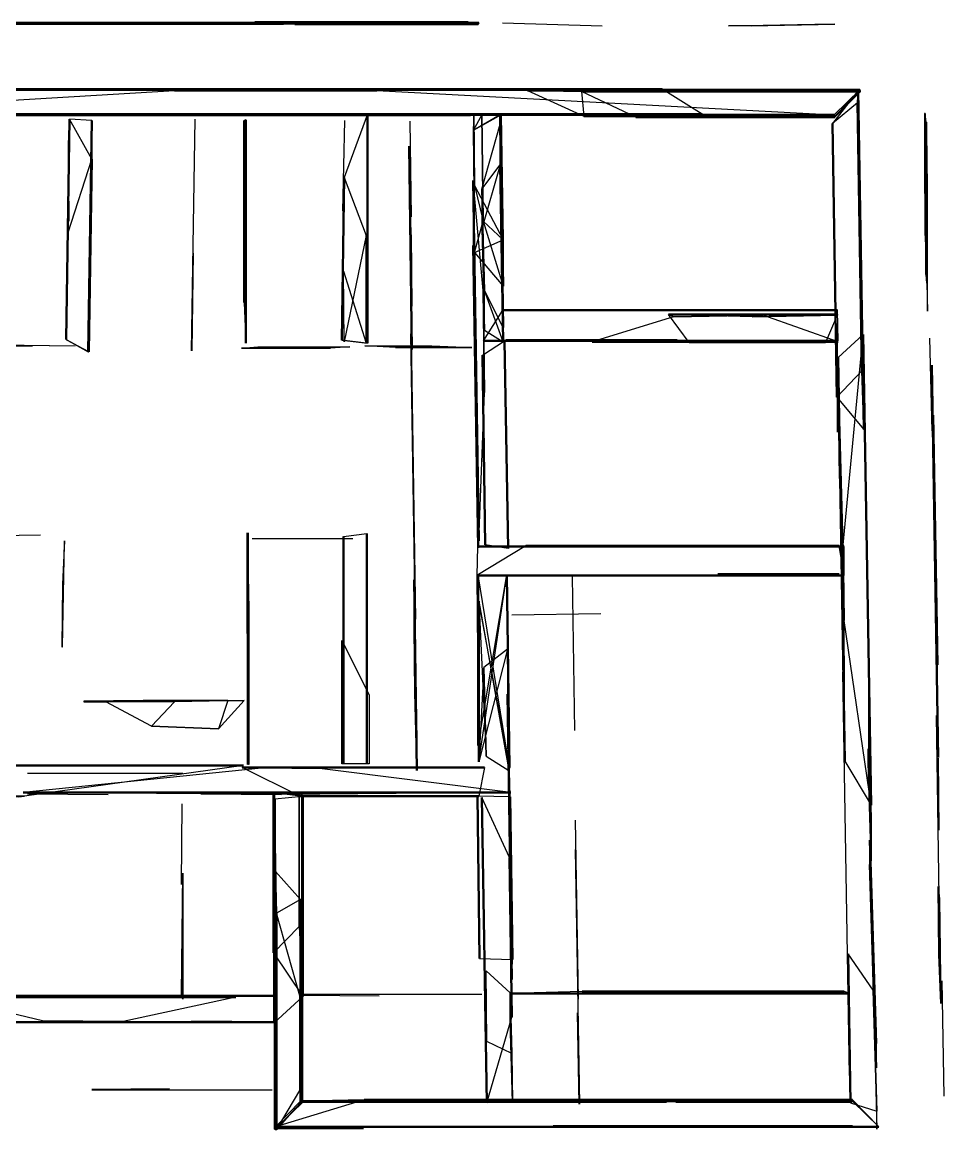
# Model space of a CAD drawing. Header units: metres. Extents: x 1.6 to 33.4, y -19.8 to -4.2.
# Drawn here: x 20.52 to 33.44, y -19.8 to -4.27 of the extents above; entities that cross this region are included whole.
import ezdxf

# ---------------------------------------------------------------- set-up
doc = ezdxf.new("R2010")
doc.units = ezdxf.units.M
for name, color, linetype in [('Lines', 1, 'Continuous'), ('Structure', 2, 'Continuous'), ('Walls', 3, 'Continuous')]:
    doc.layers.add(name, color=color, linetype=linetype)

msp = doc.modelspace()

# ---------------------------------------------------------------- linework, layer by layer
at = {"layer": 'Lines', "lineweight": 25}
for p, q in [((17.49, -4.3), (24.18, -4.3)), ((17.88, -4.29), (26.92, -4.29)), ((18.72, -4.28), (26.92, -4.28)), ((23.78, -4.27), (26.77, -4.27)), ((24.34, -4.3), (26.91, -4.3)), ((27.25, -4.28), (28.65, -4.32)), ((30.42, -4.32), (31.63, -4.3)), ((30.74, -4.32), (31.91, -4.3)), ((16.76, -5.21), (29.49, -5.21)), ((17.12, -5.22), (32.26, -5.22)), ((22.65, -5.23), (25.49, -5.23)), ((27.6, -5.23), (32.27, -5.23)), ((28.36, -5.24), (32.27, -5.24)), ((32.24, -5.23), (32.32, -9.98)), ((32.23, -5.4), (32.29, -9.16)), ((16.15, -5.56), (30.05, -5.56)), ((16.94, -5.57), (31.9, -5.57)), ((17.51, -5.58), (26.8, -5.58)), ((25.36, -8.77), (25.36, -5.56)), ((26.85, -5.56), (26.86, -6.56)), ((26.96, -5.57), (26.98, -7.06)), ((27.22, -5.57), (27.26, -7.97)), ((27.23, -5.57), (27.26, -7.32)), ((28.39, -5.59), (31.91, -5.59)), ((33.18, -7.26), (33.18, -5.55)), ((21.13, -8.72), (21.18, -5.63)), ((21.44, -8.89), (21.49, -5.65)), ((22.89, -8.88), (22.94, -5.63)), ((23.63, -8.2), (23.63, -5.65)), ((23.65, -8.77), (23.65, -5.64)), ((25.01, -6.92), (25.04, -5.65)), ((25.95, -5.66), (25.97, -7)), ((27.22, -5.7), (27.26, -8.55)), ((29.12, -5.6), (31.91, -5.6)), ((31.88, -5.69), (31.94, -9.53)), ((33.19, -7.81), (33.19, -5.67)), ((26.84, -5.79), (26.86, -7.5)), ((21.16, -5.93), (21.17, -7.06)), ((25.94, -6.01), (25.98, -8.86)), ((21.45, -8.89), (21.49, -6.19)), ((33.2, -7.93), (33.2, -6.11)), ((27.22, -6.27), (27.26, -8.75)), ((25, -8.73), (25.03, -6.45)), ((26.84, -6.49), (26.92, -11.54)), ((33.21, -8.32), (33.21, -6.49)), ((26.96, -6.61), (27, -8.03)), ((21.14, -8.73), (21.16, -7.22)), ((25.34, -8.77), (25.34, -7.26)), ((25.97, -7.25), (25.98, -8.25)), ((26.96, -7.17), (27, -8.59)), ((23.66, -8.77), (23.66, -7.44)), ((26.84, -7.4), (26.91, -11.64)), ((22.9, -8.88), (22.92, -7.51)), ((26.98, -8.03), (27, -9.46)), ((25.96, -8.09), (26.03, -12.64)), ((27.25, -8.31), (31.95, -8.31)), ((29.58, -8.37), (31.95, -8.37)), ((29.65, -8.4), (30.9, -8.38)), ((30.75, -8.4), (31.95, -8.38)), ((25.96, -8.64), (26.05, -14.35)), ((31.95, -10.02), (31.95, -8.61)), ((32.31, -8.65), (32.42, -15.25)), ((19.09, -8.81), (20.66, -8.81)), ((19.74, -8.79), (21.26, -8.81)), ((23.59, -8.84), (24.84, -8.84)), ((23.82, -8.82), (25.11, -8.82)), ((25.75, -8.83), (26.82, -8.83)), ((26.98, -8.74), (31.96, -8.74)), ((27.28, -8.74), (27.33, -11.65)), ((27.3, -8.72), (29.7, -8.72)), ((28.51, -8.75), (31.96, -8.75)), ((29.87, -8.76), (31.78, -8.76)), ((33.24, -8.7), (33.27, -10)), ((26.97, -8.94), (27.01, -11.6)), ((31.96, -8.97), (32.05, -14.63)), ((33.27, -9.08), (33.36, -14.58)), ((31.96, -9.61), (31.97, -10.67)), ((33.29, -9.78), (33.35, -13.28)), ((19.06, -11.48), (20.77, -11.46)), ((23.67, -12.84), (23.67, -11.43)), ((23.68, -14.68), (23.68, -11.43)), ((25.02, -14.67), (25.02, -11.48)), ((25.35, -14.67), (25.35, -11.44)), ((21.08, -13.03), (21.11, -11.54)), ((23.74, -11.51), (25.15, -11.51)), ((26.9, -11.62), (32.04, -11.62)), ((27.58, -11.61), (31.97, -11.61)), ((32.03, -11.6), (32.04, -12.66)), ((26.01, -12.09), (26.05, -14.76)), ((26.89, -12.03), (32.04, -12.03)), ((26.89, -12.03), (26.9, -13.1)), ((26.91, -14.41), (26.91, -12.02)), ((27.31, -12.02), (27.35, -14.72)), ((28.23, -12.04), (28.26, -14.2)), ((30.27, -12), (31.97, -12)), ((23.69, -14.68), (23.69, -12.39)), ((26.92, -14.64), (26.92, -12.39)), ((27.38, -12.58), (28.63, -12.56)), ((25, -14.67), (25, -12.94)), ((27.32, -13.06), (27.34, -14.76)), ((26.99, -13.32), (27.02, -14.56)), ((32.02, -13.38), (32.11, -19.04)), ((32.39, -14.64), (32.39, -13.54)), ((21.38, -13.8), (22.83, -13.78)), ((21.69, -13.8), (23.4, -13.78)), ((27.32, -13.69), (27.38, -17.69)), ((33.33, -13.99), (33.39, -17.81)), ((33.36, -14.59), (33.37, -15.6)), ((17.37, -14.69), (23.62, -14.69)), ((23.6, -14.72), (27, -14.72)), ((32.38, -14.65), (32.42, -16.03)), ((20.59, -14.8), (22.77, -14.8)), ((20.53, -15.07), (27.37, -15.07)), ((20.59, -15.09), (21.72, -15.1)), ((23.02, -15.09), (24.15, -15.1)), ((24.04, -17.32), (24.04, -15.07)), ((24.05, -18.3), (24.05, -15.07)), ((24.06, -19.79), (24.06, -15.16)), ((24.4, -16.95), (24.4, -15.08)), ((24.41, -15.12), (26.92, -15.12)), ((24.44, -19.42), (24.44, -15.12)), ((24.45, -17.93), (24.45, -15.12)), ((26.9, -15.12), (26.93, -17.4)), ((26.96, -15.14), (27.03, -19.42)), ((27.36, -15.13), (27.39, -17.41)), ((22.75, -16.36), (22.76, -15.23)), ((28.27, -15.46), (28.31, -17.97)), ((32.4, -15.74), (32.49, -18.59)), ((27.35, -15.98), (27.38, -18.22)), ((28.27, -15.87), (28.33, -19.44)), ((32.4, -16.08), (32.49, -18.93)), ((22.75, -17.9), (22.77, -16.2)), ((24.07, -19.8), (24.07, -16.18)), ((24.42, -19.42), (24.42, -16.57)), ((33.38, -16.56), (33.4, -18.03)), ((22.77, -17.97), (22.77, -16.77)), ((24.08, -19.8), (24.08, -16.76)), ((32.1, -17.33), (32.13, -19.42)), ((32.45, -17.84), (32.5, -19.54)), ((33.41, -17.71), (33.44, -19.33)), ((4.31, -17.92), (24.09, -17.92)), ((19.41, -17.94), (23.51, -17.94)), ((21.22, -17.91), (24.09, -17.91)), ((24.41, -19.25), (24.41, -17.92)), ((24.42, -17.91), (25.52, -17.92)), ((24.43, -17.9), (26.96, -17.9)), ((27.36, -17.89), (32.12, -17.89)), ((28.37, -17.86), (32.04, -17.86)), ((28.3, -18.16), (28.32, -19.44)), ((3.94, -18.29), (24.09, -18.29)), ((20.8, -18.27), (21.93, -18.28)), ((22.89, -18.27), (24.02, -18.28)), ((27.36, -18.27), (27.39, -19.41)), ((32.47, -18.7), (32.5, -19.79)), ((21.49, -19.23), (22.58, -19.22)), ((21.49, -19.24), (24.02, -19.24)), ((24.42, -19.4), (32.16, -19.4)), ((24.43, -19.41), (29.55, -19.41)), ((25.31, -19.38), (32.16, -19.38)), ((28.5, -19.37), (30.62, -19.37)), ((29.68, -19.41), (32.15, -19.41)), ((24.07, -19.76), (32.53, -19.76)), ((24.07, -19.78), (25.3, -19.78)), ((27.96, -19.74), (32.16, -19.74))]:
    msp.add_line(p, q, dxfattribs=at)
at = {"layer": 'Structure', "lineweight": 13}
for p, q in [((17.49, -4.3), (24.18, -4.3)), ((17.88, -4.29), (26.92, -4.29)), ((18.72, -4.28), (26.92, -4.28)), ((23.78, -4.27), (26.77, -4.27)), ((24.34, -4.3), (26.91, -4.3)), ((27.25, -4.28), (28.65, -4.32)), ((30.42, -4.32), (31.63, -4.3)), ((30.74, -4.32), (31.91, -4.3)), ((16.76, -5.21), (29.49, -5.21)), ((17.12, -5.22), (32.26, -5.22)), ((22.65, -5.23), (25.49, -5.23)), ((27.6, -5.23), (32.27, -5.23)), ((28.36, -5.24), (32.27, -5.24)), ((32.24, -5.23), (32.32, -9.98)), ((32.23, -5.4), (32.29, -9.16)), ((16.15, -5.56), (30.05, -5.56)), ((16.94, -5.57), (31.9, -5.57)), ((17.51, -5.58), (26.8, -5.58)), ((25.36, -8.77), (25.36, -5.56)), ((26.85, -5.56), (26.86, -6.56)), ((26.96, -5.57), (26.98, -7.06)), ((27.22, -5.57), (27.26, -7.97)), ((27.23, -5.57), (27.26, -7.32)), ((28.39, -5.59), (31.91, -5.59)), ((33.18, -7.26), (33.18, -5.55)), ((21.13, -8.72), (21.18, -5.63)), ((21.44, -8.89), (21.49, -5.65)), ((22.89, -8.88), (22.94, -5.63)), ((23.63, -8.2), (23.63, -5.65)), ((23.65, -8.77), (23.65, -5.64)), ((25.01, -6.92), (25.04, -5.65)), ((25.95, -5.66), (25.97, -7)), ((27.22, -5.7), (27.26, -8.55)), ((29.12, -5.6), (31.91, -5.6)), ((31.88, -5.69), (31.94, -9.53)), ((33.19, -7.81), (33.19, -5.67)), ((26.84, -5.79), (26.86, -7.5)), ((21.16, -5.93), (21.17, -7.06)), ((25.94, -6.01), (25.98, -8.86)), ((21.45, -8.89), (21.49, -6.19)), ((33.2, -7.93), (33.2, -6.11)), ((27.22, -6.27), (27.26, -8.75)), ((25, -8.73), (25.03, -6.45)), ((26.84, -6.49), (26.92, -11.54)), ((33.21, -8.32), (33.21, -6.49)), ((26.96, -6.61), (27, -8.03)), ((21.14, -8.73), (21.16, -7.22)), ((25.34, -8.77), (25.34, -7.26)), ((25.97, -7.25), (25.98, -8.25)), ((26.96, -7.17), (27, -8.59)), ((23.66, -8.77), (23.66, -7.44)), ((26.84, -7.4), (26.91, -11.64)), ((22.9, -8.88), (22.92, -7.51)), ((26.98, -8.03), (27, -9.46)), ((25.96, -8.09), (26.03, -12.64)), ((27.25, -8.31), (31.95, -8.31)), ((29.58, -8.37), (31.95, -8.37)), ((29.65, -8.4), (30.9, -8.38)), ((30.75, -8.4), (31.95, -8.38)), ((25.96, -8.64), (26.05, -14.35)), ((31.95, -10.02), (31.95, -8.61)), ((32.31, -8.65), (32.42, -15.25)), ((19.09, -8.81), (20.66, -8.81)), ((19.74, -8.79), (21.26, -8.81)), ((23.59, -8.84), (24.84, -8.84)), ((23.82, -8.82), (25.11, -8.82)), ((25.75, -8.83), (26.82, -8.83)), ((26.98, -8.74), (31.96, -8.74)), ((27.28, -8.74), (27.33, -11.65)), ((27.3, -8.72), (29.7, -8.72)), ((28.51, -8.75), (31.96, -8.75)), ((29.87, -8.76), (31.78, -8.76)), ((33.24, -8.7), (33.27, -10)), ((26.97, -8.94), (27.01, -11.6)), ((31.96, -8.97), (32.05, -14.63)), ((33.27, -9.08), (33.36, -14.58)), ((31.96, -9.61), (31.97, -10.67)), ((33.29, -9.78), (33.35, -13.28)), ((19.06, -11.48), (20.77, -11.46)), ((23.67, -12.84), (23.67, -11.43)), ((23.68, -14.68), (23.68, -11.43)), ((25.02, -14.67), (25.02, -11.48)), ((25.35, -14.67), (25.35, -11.44)), ((21.08, -13.03), (21.11, -11.54)), ((23.74, -11.51), (25.15, -11.51)), ((26.9, -11.62), (32.04, -11.62)), ((27.58, -11.61), (31.97, -11.61)), ((32.03, -11.6), (32.04, -12.66)), ((26.01, -12.09), (26.05, -14.76)), ((26.89, -12.03), (32.04, -12.03)), ((26.89, -12.03), (26.9, -13.1)), ((26.91, -14.41), (26.91, -12.02)), ((27.31, -12.02), (27.35, -14.72)), ((28.23, -12.04), (28.26, -14.2)), ((30.27, -12), (31.97, -12)), ((23.69, -14.68), (23.69, -12.39)), ((26.92, -14.64), (26.92, -12.39)), ((27.38, -12.58), (28.63, -12.56)), ((25, -14.67), (25, -12.94)), ((27.32, -13.06), (27.34, -14.76)), ((26.99, -13.32), (27.02, -14.56)), ((32.02, -13.38), (32.11, -19.04)), ((32.39, -14.64), (32.39, -13.54)), ((21.38, -13.8), (22.83, -13.78)), ((21.69, -13.8), (23.4, -13.78)), ((27.32, -13.69), (27.38, -17.69)), ((33.33, -13.99), (33.39, -17.81)), ((33.36, -14.59), (33.37, -15.6)), ((17.37, -14.69), (23.62, -14.69)), ((23.6, -14.72), (27, -14.72)), ((32.38, -14.65), (32.42, -16.03)), ((20.59, -14.8), (22.77, -14.8)), ((20.53, -15.07), (27.37, -15.07)), ((20.59, -15.09), (21.72, -15.1)), ((23.02, -15.09), (24.15, -15.1)), ((24.04, -17.32), (24.04, -15.07)), ((24.05, -18.3), (24.05, -15.07)), ((24.06, -19.79), (24.06, -15.16)), ((24.4, -16.95), (24.4, -15.08)), ((24.41, -15.12), (26.92, -15.12)), ((24.44, -19.42), (24.44, -15.12)), ((24.45, -17.93), (24.45, -15.12)), ((26.9, -15.12), (26.93, -17.4)), ((26.96, -15.14), (27.03, -19.42)), ((27.36, -15.13), (27.39, -17.41)), ((22.75, -16.36), (22.76, -15.23)), ((28.27, -15.46), (28.31, -17.97)), ((32.4, -15.74), (32.49, -18.59)), ((27.35, -15.98), (27.38, -18.22)), ((28.27, -15.87), (28.33, -19.44)), ((32.4, -16.08), (32.49, -18.93)), ((22.75, -17.9), (22.77, -16.2)), ((24.07, -19.8), (24.07, -16.18)), ((24.42, -19.42), (24.42, -16.57)), ((33.38, -16.56), (33.4, -18.03)), ((22.77, -17.97), (22.77, -16.77)), ((24.08, -19.8), (24.08, -16.76)), ((32.1, -17.33), (32.13, -19.42)), ((32.45, -17.84), (32.5, -19.54)), ((33.41, -17.71), (33.44, -19.33)), ((4.31, -17.92), (24.09, -17.92)), ((19.41, -17.94), (23.51, -17.94)), ((21.22, -17.91), (24.09, -17.91)), ((24.41, -19.25), (24.41, -17.92)), ((24.42, -17.91), (25.52, -17.92)), ((24.43, -17.9), (26.96, -17.9)), ((27.36, -17.89), (32.12, -17.89)), ((28.37, -17.86), (32.04, -17.86)), ((28.3, -18.16), (28.32, -19.44)), ((3.94, -18.29), (24.09, -18.29)), ((20.8, -18.27), (21.93, -18.28)), ((22.89, -18.27), (24.02, -18.28)), ((27.36, -18.27), (27.39, -19.41)), ((32.47, -18.7), (32.5, -19.79)), ((21.49, -19.23), (22.58, -19.22)), ((21.49, -19.24), (24.02, -19.24)), ((24.42, -19.4), (32.16, -19.4)), ((24.43, -19.41), (29.55, -19.41)), ((25.31, -19.38), (32.16, -19.38)), ((28.5, -19.37), (30.62, -19.37)), ((29.68, -19.41), (32.15, -19.41)), ((24.07, -19.76), (32.53, -19.76)), ((24.07, -19.78), (25.3, -19.78)), ((27.96, -19.74), (32.16, -19.74))]:
    msp.add_line(p, q, dxfattribs=at)
at = {"layer": 'Walls', "lineweight": 50}
for p, q in [((17.88, -4.29), (26.92, -4.29)), ((18.72, -4.28), (26.92, -4.28)), ((23.78, -4.27), (26.77, -4.27)), ((24.34, -4.3), (26.91, -4.3)), ((16.76, -5.21), (29.49, -5.21)), ((17.12, -5.22), (32.26, -5.22)), ((22.65, -5.23), (25.49, -5.23)), ((27.6, -5.23), (32.27, -5.23)), ((27.6, -5.23), (32.27, -5.23)), ((28.36, -5.24), (32.27, -5.24)), ((28.36, -5.24), (32.27, -5.24)), ((28.36, -5.24), (32.27, -5.24)), ((32.24, -5.23), (32.32, -9.98)), ((32.24, -5.23), (32.32, -9.98)), ((32.23, -5.4), (32.29, -9.16)), ((32.23, -5.4), (32.29, -9.16)), ((16.15, -5.56), (30.05, -5.56)), ((16.94, -5.57), (31.9, -5.57)), ((16.94, -5.57), (31.9, -5.57)), ((25.36, -8.77), (25.36, -5.56)), ((27.22, -5.57), (27.26, -7.97)), ((27.22, -5.57), (27.26, -7.97)), ((27.22, -5.57), (27.26, -7.97)), ((27.22, -5.57), (27.26, -7.97)), ((28.39, -5.59), (31.91, -5.59)), ((28.39, -5.59), (31.91, -5.59)), ((28.39, -5.59), (31.91, -5.59)), ((21.13, -8.72), (21.18, -5.63)), ((21.13, -8.72), (21.18, -5.63)), ((21.44, -8.89), (21.49, -5.65)), ((21.44, -8.89), (21.49, -5.65)), ((23.63, -8.2), (23.63, -5.65)), ((23.65, -8.77), (23.65, -5.64)), ((27.22, -5.7), (27.26, -8.55)), ((27.22, -5.7), (27.26, -8.55)), ((27.22, -5.7), (27.26, -8.55)), ((29.12, -5.6), (31.91, -5.6)), ((29.12, -5.6), (31.91, -5.6)), ((31.88, -5.69), (31.94, -9.53)), ((31.88, -5.69), (31.94, -9.53)), ((33.19, -7.81), (33.19, -5.67)), ((33.19, -7.81), (33.19, -5.67)), ((25.94, -6.01), (25.98, -8.86)), ((21.45, -8.89), (21.49, -6.19)), ((21.45, -8.89), (21.49, -6.19)), ((21.45, -8.89), (21.49, -6.19)), ((27.22, -6.27), (27.26, -8.75)), ((27.22, -6.27), (27.26, -8.75)), ((27.22, -6.27), (27.26, -8.75)), ((25, -8.73), (25.03, -6.45)), ((25, -8.73), (25.03, -6.45)), ((26.84, -6.49), (26.92, -11.54)), ((26.84, -6.49), (26.92, -11.54)), ((26.84, -7.4), (26.91, -11.64)), ((27.25, -8.31), (31.95, -8.31)), ((29.58, -8.37), (31.95, -8.37)), ((29.58, -8.37), (31.95, -8.37)), ((29.58, -8.37), (31.95, -8.37)), ((32.31, -8.65), (32.42, -15.25)), ((32.31, -8.65), (32.42, -15.25)), ((26.98, -8.74), (31.96, -8.74)), ((27.28, -8.74), (27.33, -11.65)), ((28.51, -8.75), (31.96, -8.75)), ((28.51, -8.75), (31.96, -8.75)), ((26.97, -8.94), (27.01, -11.6)), ((31.96, -8.97), (32.05, -14.63)), ((31.96, -8.97), (32.05, -14.63)), ((33.27, -9.08), (33.36, -14.58)), ((33.29, -9.78), (33.35, -13.28)), ((23.68, -14.68), (23.68, -11.43)), ((25.02, -14.67), (25.02, -11.48)), ((25.35, -14.67), (25.35, -11.44)), ((26.9, -11.62), (32.04, -11.62)), ((26.9, -11.62), (32.04, -11.62)), ((27.58, -11.61), (31.97, -11.61)), ((27.58, -11.61), (31.97, -11.61)), ((26.01, -12.09), (26.05, -14.76)), ((26.89, -12.03), (32.04, -12.03)), ((26.89, -12.03), (32.04, -12.03)), ((26.91, -14.41), (26.91, -12.02)), ((26.91, -14.41), (26.91, -12.02)), ((27.31, -12.02), (27.35, -14.72)), ((27.31, -12.02), (27.35, -14.72)), ((27.31, -12.02), (27.35, -14.72)), ((23.69, -14.68), (23.69, -12.39)), ((26.92, -14.64), (26.92, -12.39)), ((26.92, -14.64), (26.92, -12.39)), ((26.92, -14.64), (26.92, -12.39)), ((26.92, -14.64), (26.92, -12.39)), ((27.32, -13.69), (27.38, -17.69)), ((17.37, -14.69), (23.62, -14.69)), ((23.6, -14.72), (27, -14.72)), ((20.53, -15.07), (27.37, -15.07)), ((20.53, -15.07), (27.37, -15.07)), ((24.04, -17.32), (24.04, -15.07)), ((24.04, -17.32), (24.04, -15.07)), ((24.04, -17.32), (24.04, -15.07)), ((24.05, -18.3), (24.05, -15.07)), ((24.05, -18.3), (24.05, -15.07)), ((24.06, -19.79), (24.06, -15.16)), ((24.06, -19.79), (24.06, -15.16)), ((24.41, -15.12), (26.92, -15.12)), ((24.44, -19.42), (24.44, -15.12)), ((24.45, -17.93), (24.45, -15.12)), ((24.45, -17.93), (24.45, -15.12)), ((24.45, -17.93), (24.45, -15.12)), ((26.9, -15.12), (26.93, -17.4)), ((26.96, -15.14), (27.03, -19.42)), ((27.36, -15.13), (27.39, -17.41)), ((27.36, -15.13), (27.39, -17.41)), ((32.4, -15.74), (32.49, -18.59)), ((27.35, -15.98), (27.38, -18.22)), ((32.4, -16.08), (32.49, -18.93)), ((24.07, -19.8), (24.07, -16.18)), ((24.07, -19.8), (24.07, -16.18)), ((24.07, -19.8), (24.07, -16.18)), ((24.42, -19.42), (24.42, -16.57)), ((24.42, -19.42), (24.42, -16.57)), ((24.42, -19.42), (24.42, -16.57)), ((24.08, -19.8), (24.08, -16.76)), ((24.08, -19.8), (24.08, -16.76)), ((24.08, -19.8), (24.08, -16.76)), ((32.1, -17.33), (32.13, -19.42)), ((4.31, -17.92), (24.09, -17.92)), ((19.41, -17.94), (23.51, -17.94)), ((27.36, -17.89), (32.12, -17.89)), ((28.37, -17.86), (32.04, -17.86)), ((3.94, -18.29), (24.09, -18.29)), ((3.94, -18.29), (24.09, -18.29)), ((24.42, -19.4), (32.16, -19.4)), ((24.42, -19.4), (32.16, -19.4)), ((25.31, -19.38), (32.16, -19.38)), ((25.31, -19.38), (32.16, -19.38)), ((24.07, -19.76), (32.53, -19.76)), ((24.07, -19.76), (32.53, -19.76))]:
    msp.add_line(p, q, dxfattribs=at)
at = {"layer": 'Walls', "lineweight": 25}
for points in [[(18.72, -4.28), (26.92, -4.28), (26.92, -4.29), (17.88, -4.29)], [(24.34, -4.3), (26.91, -4.3), (26.77, -4.27), (23.78, -4.27)], [(30.42, -4.32), (31.63, -4.3), (31.91, -4.3), (30.74, -4.32)], [(16.15, -5.56), (30.05, -5.56), (29.49, -5.21), (16.76, -5.21)], [(17.12, -5.22), (32.26, -5.22), (31.9, -5.57), (16.94, -5.57)], [(22.65, -5.23), (25.49, -5.23), (31.9, -5.57), (16.94, -5.57)], [(28.39, -5.59), (31.91, -5.59), (32.27, -5.23), (27.6, -5.23)], [(28.36, -5.24), (32.27, -5.24), (32.27, -5.23), (27.6, -5.23)], [(28.39, -5.59), (31.91, -5.59), (32.27, -5.24), (28.36, -5.24)], [(28.36, -5.24), (32.27, -5.24), (31.91, -5.6), (29.12, -5.6)], [(31.88, -5.69), (31.94, -9.53), (32.32, -9.98), (32.24, -5.23)], [(32.24, -5.23), (32.32, -9.98), (32.29, -9.16), (32.23, -5.4)], [(31.88, -5.69), (31.94, -9.53), (32.29, -9.16), (32.23, -5.4)], [(25.36, -8.77), (25.36, -5.56), (25.03, -6.45), (25, -8.73)], [(26.84, -5.79), (26.86, -7.5), (26.86, -6.56), (26.85, -5.56)], [(26.84, -5.79), (26.86, -7.5), (26.98, -7.06), (26.96, -5.57)], [(26.84, -5.79), (26.86, -7.5), (27.26, -7.32), (27.23, -5.57)], [(26.84, -5.79), (26.86, -7.5), (27.26, -7.97), (27.22, -5.57)], [(26.85, -5.56), (26.86, -6.56), (26.98, -7.06), (26.96, -5.57)], [(26.85, -5.56), (26.86, -6.56), (27.26, -7.32), (27.23, -5.57)], [(26.96, -5.57), (26.98, -7.06), (27.26, -7.32), (27.23, -5.57)], [(26.96, -5.57), (26.98, -7.06), (27.26, -7.97), (27.22, -5.57)], [(27.22, -5.7), (27.26, -8.55), (27.26, -7.97), (27.22, -5.57)], [(27.23, -5.57), (27.26, -7.32), (27.26, -7.97), (27.22, -5.57)], [(28.39, -5.59), (31.91, -5.59), (31.91, -5.6), (29.12, -5.6)], [(33.18, -7.26), (33.18, -5.55), (33.17, -5.55), (33.17, -6.48)], [(33.19, -7.81), (33.19, -5.67), (33.18, -5.55), (33.18, -7.26)], [(21.44, -8.89), (21.49, -5.65), (21.18, -5.63), (21.13, -8.72)], [(21.45, -8.89), (21.49, -6.19), (21.18, -5.63), (21.13, -8.72)], [(21.44, -8.89), (21.49, -5.65), (21.49, -6.19), (21.45, -8.89)], [(23.65, -8.77), (23.65, -5.64), (23.63, -5.65), (23.63, -8.2)], [(27.22, -5.7), (27.26, -8.55), (27, -8.03), (26.96, -6.61)], [(27.22, -5.7), (27.26, -8.55), (27.26, -8.75), (27.22, -6.27)], [(33.19, -7.81), (33.19, -5.67), (33.2, -6.11), (33.2, -7.93)], [(25.94, -6.01), (25.98, -8.86), (25.98, -8.25), (25.97, -7.25)], [(21.14, -8.73), (21.16, -7.22), (21.49, -6.19), (21.45, -8.89)], [(33.21, -8.32), (33.21, -6.49), (33.2, -6.11), (33.2, -7.93)], [(26.96, -7.17), (27, -8.59), (27.26, -8.75), (27.22, -6.27)], [(27.22, -6.27), (27.26, -8.75), (27, -8.03), (26.96, -6.61)], [(25, -8.73), (25.03, -6.45), (25.34, -7.26), (25.34, -8.77)], [(26.84, -7.4), (26.91, -11.64), (26.92, -11.54), (26.84, -6.49)], [(26.84, -6.49), (26.92, -11.54), (27, -9.46), (26.98, -8.03)], [(26.96, -7.17), (27, -8.59), (27, -8.03), (26.96, -6.61)], [(25.34, -8.77), (25.34, -7.26), (25.03, -8.75), (25.02, -7.76)], [(26.98, -8.74), (31.96, -8.74), (31.95, -8.31), (27.25, -8.31)], [(28.51, -8.75), (31.96, -8.75), (30.9, -8.38), (29.65, -8.4)], [(29.58, -8.37), (31.95, -8.37), (31.95, -8.38), (30.75, -8.4)], [(29.58, -8.37), (31.95, -8.37), (31.78, -8.76), (29.87, -8.76)], [(29.58, -8.37), (31.95, -8.37), (30.9, -8.38), (29.65, -8.4)], [(31.96, -8.97), (32.05, -14.63), (32.42, -15.25), (32.31, -8.65)], [(32.31, -8.65), (32.42, -15.25), (32.04, -12.66), (32.03, -11.6)], [(19.09, -8.81), (20.66, -8.81), (20.02, -8.8), (19.07, -8.79)], [(23.82, -8.82), (25.11, -8.82), (24.84, -8.84), (23.59, -8.84)], [(25.32, -8.81), (26.26, -8.81), (26.82, -8.83), (25.75, -8.83)], [(27.28, -8.74), (27.33, -11.65), (27.01, -11.6), (26.97, -8.94)], [(28.51, -8.75), (31.96, -8.75), (31.78, -8.76), (29.87, -8.76)], [(31.96, -8.97), (32.05, -14.63), (32.04, -12.66), (32.03, -11.6)], [(33.27, -9.08), (33.36, -14.58), (33.35, -13.28), (33.29, -9.78)], [(23.68, -14.68), (23.68, -11.43), (23.69, -12.39), (23.69, -14.68)], [(25.02, -14.67), (25.02, -11.48), (25.35, -11.44), (25.35, -14.67)], [(21.08, -13.03), (21.11, -11.54), (21.08, -12.15), (21.07, -13.03)], [(26.89, -12.03), (32.04, -12.03), (31.97, -11.61), (27.58, -11.61)], [(26.89, -12.03), (32.04, -12.03), (32.04, -11.62), (26.9, -11.62)], [(26.9, -11.62), (32.04, -11.62), (31.97, -11.61), (27.58, -11.61)], [(26.01, -12.09), (26.05, -14.76), (26.02, -13.67), (26.01, -12.76)], [(27.31, -12.02), (27.35, -14.72), (26.91, -12.02), (26.91, -14.41)], [(26.92, -14.64), (26.92, -12.39), (26.91, -12.02), (26.91, -14.41)], [(27.31, -12.02), (27.35, -14.72), (26.92, -12.39), (26.92, -14.64)], [(27.31, -12.02), (27.35, -14.72), (27.34, -14.76), (27.32, -13.06)], [(26.92, -14.64), (26.92, -12.39), (27.02, -14.56), (26.99, -13.32)], [(26.92, -14.64), (26.92, -12.39), (27.34, -14.76), (27.32, -13.06)], [(25, -14.67), (25, -12.94), (25.38, -13.7), (25.38, -14.67)], [(26.99, -13.32), (27.02, -14.56), (27.34, -14.76), (27.32, -13.06)], [(21.69, -13.8), (23.4, -13.78), (22.83, -13.78), (21.38, -13.8)], [(21.38, -13.8), (22.83, -13.78), (22.21, -13.78), (21.38, -13.79)], [(21.69, -13.8), (23.4, -13.78), (23.27, -14.18), (22.33, -14.14)], [(21.69, -13.8), (23.4, -13.78), (23.63, -13.78), (22.65, -13.8)], [(22.33, -14.14), (23.27, -14.18), (23.63, -13.78), (22.65, -13.8)], [(27.32, -13.69), (27.38, -17.69), (27.39, -17.41), (27.36, -15.13)], [(32.38, -14.46), (32.42, -15.4), (32.42, -16.03), (32.38, -14.65)], [(17.37, -14.69), (23.62, -14.69), (20.55, -15.12), (19.7, -15.11)], [(20.53, -15.07), (27.37, -15.07), (24.72, -14.74), (23.87, -14.73)], [(23.6, -14.72), (27, -14.72), (26.92, -15.12), (24.41, -15.12)], [(18.76, -15.11), (20.47, -15.13), (20.55, -15.12), (19.7, -15.11)], [(20.53, -15.07), (27.37, -15.07), (24.15, -15.1), (23.02, -15.09)], [(24.05, -18.3), (24.05, -15.07), (24.04, -15.07), (24.04, -17.32)], [(24.45, -17.93), (24.45, -15.12), (24.04, -15.07), (24.04, -17.32)], [(24.4, -16.95), (24.4, -15.08), (24.04, -15.07), (24.04, -17.32)], [(24.05, -18.3), (24.05, -15.07), (24.45, -15.12), (24.45, -17.93)], [(24.06, -19.79), (24.06, -15.16), (24.44, -15.12), (24.44, -19.42)], [(24.06, -19.79), (24.06, -15.16), (24.07, -16.18), (24.07, -19.8)], [(24.45, -17.93), (24.45, -15.12), (24.4, -15.08), (24.4, -16.95)], [(26.9, -15.12), (26.93, -17.4), (27.39, -17.41), (27.36, -15.13)], [(26.96, -15.14), (27.03, -19.42), (27.38, -18.22), (27.35, -15.98)], [(32.4, -15.74), (32.49, -18.59), (32.49, -18.93), (32.4, -16.08)], [(22.75, -17.9), (22.77, -16.2), (22.77, -16.77), (22.77, -17.97)], [(24.42, -19.42), (24.42, -16.57), (24.07, -16.18), (24.07, -19.8)], [(24.07, -19.8), (24.07, -16.18), (24.08, -16.76), (24.08, -19.8)], [(33.38, -16.56), (33.4, -18.03), (33.37, -17.34), (33.36, -16.39)], [(24.42, -19.42), (24.42, -16.57), (24.08, -16.76), (24.08, -19.8)], [(24.42, -19.42), (24.42, -16.57), (24.41, -17.92), (24.41, -19.25)], [(24.41, -19.25), (24.41, -17.92), (24.08, -16.76), (24.08, -19.8)], [(32.1, -17.33), (32.13, -19.42), (32.5, -19.54), (32.45, -17.84)], [(27.36, -17.88), (27.38, -18.73), (27.03, -18.56), (27.02, -17.57)], [(32.47, -18.7), (32.5, -19.79), (32.5, -19.54), (32.45, -17.84)], [(3.94, -18.29), (24.09, -18.29), (24.09, -17.92), (4.31, -17.92)], [(19.41, -17.94), (23.51, -17.94), (21.93, -18.28), (20.8, -18.27)], [(27.36, -17.89), (32.12, -17.89), (32.04, -17.86), (28.37, -17.86)], [(27.36, -17.88), (27.38, -18.73), (27.39, -19.41), (27.36, -18.27)], [(3.94, -18.29), (24.09, -18.29), (17.14, -18.3), (9.9, -18.3)], [(24.07, -19.76), (32.53, -19.76), (32.16, -19.38), (25.31, -19.38)], [(24.42, -19.4), (32.16, -19.4), (32.53, -19.76), (24.07, -19.76)], [(24.42, -19.4), (32.16, -19.4), (32.16, -19.38), (25.31, -19.38)]]:
    msp.add_lwpolyline(points, close=True, dxfattribs=at)

doc.saveas('drawing.dxf')
